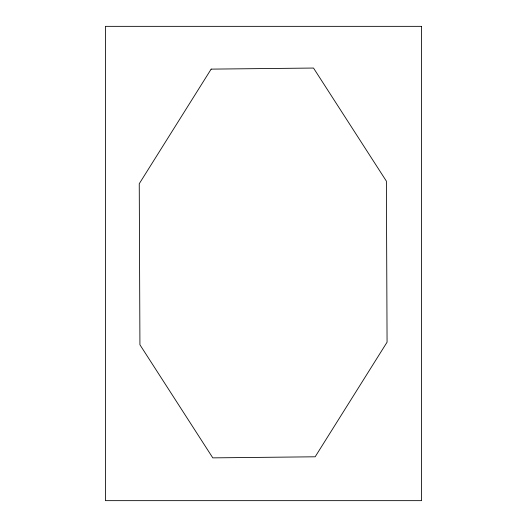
<?xml version="1.0" encoding="UTF-8"?>
<svg xmlns="http://www.w3.org/2000/svg" width="527" height="527" viewBox="0 0 527 527"><rect width="100%" height="100%" fill="white"/><g stroke="black" fill="none" stroke-linecap="round" stroke-linejoin="round"><path stroke-width="0.79" d="M211.149 69.123L139.247 183.739L139.925 344.763L212.796 457.871L315.159 456.797L387.068 342.181L386.383 181.156L313.519 68.049L211.149 69.123M421.6 26.35L105.4 26.35L105.4 500.65L421.6 500.65L421.6 26.35"/></g></svg>
